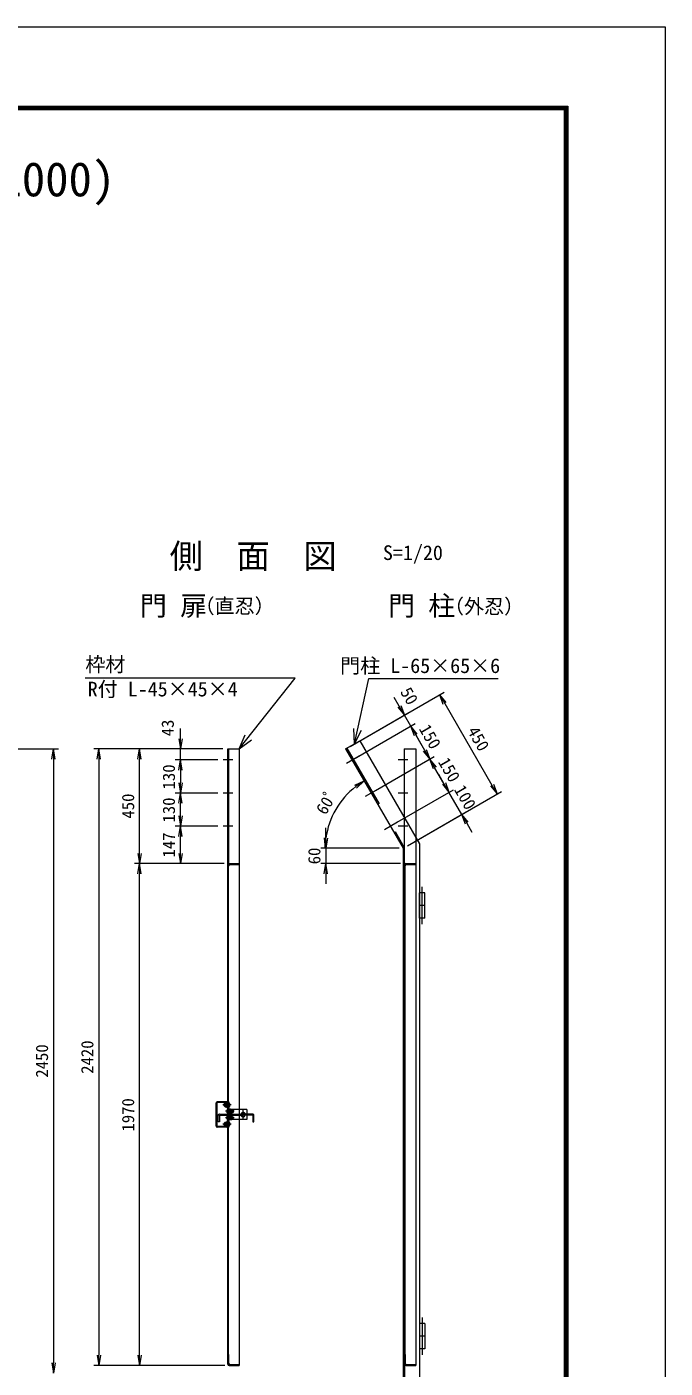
# Model space of a CAD drawing. Units: millimetres, scale not verified. Extents: x -5936 to 5936, y -4198 to 4198.
# Drawn here: x 3432 to 5936, y -1067 to 4198 of the extents above; entities that cross this region are included whole.
import ezdxf
from ezdxf.enums import TextEntityAlignment as Align

# ---------------------------------------------------------------- set-up
doc = ezdxf.new("R2010")
doc.units = ezdxf.units.MM
doc.header["$LTSCALE"] = 30
for name, pattern in [('USER1', [58, 30, -9, 2.5, -5, 2.5, -9]), ('USER2', [12.6, 8.4, -4.2]), ('USER3', [50.5, 30, -9, 2.5, -9])]:
    doc.linetypes.add(name, pattern=pattern)
doc.layers.add('0-0_D-TTL-TXT', color=7, linetype='Continuous')
for name, color, linetype, lineweight in [('0-1_27', 3, 'Continuous', 9), ('0-2_D-STR1', 1, 'Continuous', 9), ('0-3_D-STR-TXT', 7, 'Continuous', 9), ('0-4_30', 7, 'Continuous', 9), ('0-6_0', 7, 'Continuous', 9), ('0-7_22', 7, 'Continuous', 9), ('0-8_D-STR-DIM', 7, 'Continuous', 9), ('0-9_32', 1, 'USER3', 9), ('0-C_1', 7, 'Continuous', 9), ('0-F_D-TTL', 7, 'Continuous', 9)]:
    doc.layers.add(name, color=color, linetype=linetype, lineweight=lineweight)
doc.styles.add('ＭＳ ゴシック', font='')
doc.styles.get('ＭＳ ゴシック').set_extended_font_data('MS Gothic')

# ---------------------------------------------------------------- blocks, each defined once
blk = doc.blocks.new('_OPEN')
at = {"layer": '0-6_0'}
blk.add_line((-30, 5), (0, 0), dxfattribs=at)
blk.add_lwpolyline([(-30, -5), (0, 0), (-30, 0)], dxfattribs=at)
blk = doc.blocks.new('G75')
at = {"layer": '0-C_1'}
for q in [(323833.2, 168824.2), (322057.2, 162911.3), (322967.3, 162711.4)]:
    blk.add_line((322139.2, 161113.2), q, dxfattribs=at)
blk = doc.blocks.new('G93')
at = {"layer": '0-C_1'}
for q in [(125881, 162835.7), (131001.1, 155590), (131732.7, 156166.9)]:
    blk.add_line((132443.4, 154513.2), q, dxfattribs=at)

msp = doc.modelspace()

# ---------------------------------------------------------------- linework, layer by layer
at = {"layer": '0-1_27'}
for p, q in [((4972.5, 698.8), (4972.5, 798.8)), ((4992.5, 798.8), (4972.5, 798.8)), ((4992.5, 698.8), (4992.5, 798.8)), ((4992.5, 748.8), (4972.5, 748.8)), ((4992.5, 698.8), (4972.5, 698.8)), ((4175.08, -117.2), (4175.08, -25.2)), ((4178.08, -117.2), (4178.08, -25.2)), ((4216.08, -21.2), (4179.08, -21.2)), ((4216.08, -24.2), (4179.08, -24.2)), ((4217.08, -25.2), (4217.08, -46.2)), ((4217.08, -46.2), (4220.08, -46.2)), ((4220.08, -21.2), (4224.58, -21.2)), ((4220.08, -25.2), (4220.08, -46.2)), ((4229.08, -51.2), (4224.58, -51.2)), ((4229.08, -69.55), (4229.08, -51.2)), ((4294.58, -51.2), (4236.14, -51.2)), ((4294.58, -51.2), (4294.58, -69.55)), ((4182.58, -99.55), (4182.58, -74.55)), ((4187.58, -69.55), (4273.88, -69.55)), ((4187.58, -74.05), (4273.88, -74.05)), ((4217.08, -117.2), (4217.08, -96.2)), ((4217.08, -117.2), (4217.08, -96.2)), ((4217.08, -96.2), (4220.08, -96.2)), ((4217.08, -96.2), (4220.08, -96.2)), ((4220.08, -66.2), (4229.08, -66.2)), ((4220.08, -76.2), (4229.08, -76.2)), ((4220.08, -117.2), (4220.08, -96.2)), ((4220.08, -117.2), (4220.08, -96.2)), ((4229.08, -91.2), (4224.58, -91.2)), ((4229.08, -91.2), (4229.08, -74.05)), ((4294.58, -91.2), (4236.14, -91.2)), ((4273.88, -69.55), (4273.88, -74.05)), ((4317.88, -69.55), (4286.88, -69.55)), ((4286.88, -69.55), (4286.88, -74.05)), ((4317.88, -74.05), (4286.88, -74.05)), ((4294.58, -74.05), (4294.58, -91.2)), ((4322.88, -99.55), (4322.88, -74.55)), ((4216.08, -118.2), (4179.08, -118.2)), ((4216.08, -121.2), (4179.08, -121.2)), ((4220.08, -121.2), (4224.58, -121.2)), ((4992.5, -891.2), (4972.5, -891.2)), ((4972.5, -891.2), (4972.5, -991.2)), ((4992.5, -891.2), (4992.5, -991.2)), ((4992.5, -941.2), (4972.5, -941.2)), ((4992.5, -991.2), (4972.5, -991.2))]:
    msp.add_line(p, q, dxfattribs=at)
at = {"layer": '0-1_27', "linetype": 'USER3'}
for p, q in [((4982.5, 675.97), (4982.5, 822.41)), ((4233.16, -33.7), (4200.39, -33.7)), ((4172.63, -86.2), (4180.52, -86.2)), ((4302.16, -71.2), (4258.36, -71.2)), ((4280.38, -87.69), (4280.38, -54.71)), ((4233.16, -108.7), (4200.39, -108.7)), ((4982.5, -868.37), (4982.5, -1014.81))]:
    msp.add_line(p, q, dxfattribs=at)
at = {"layer": '0-1_27'}
for points in [[(4187.08, -74.55), (4187.08, -99.55), (4182.58, -99.55)], [(4318.38, -74.55), (4318.38, -99.55), (4322.88, -99.55)]]:
    msp.add_lwpolyline(points, dxfattribs=at)
msp.add_circle((4280.38, -71.2), 6.5, dxfattribs=at)
for centre, radius, start, end in [((4179.08, -25.2), 4, 90, 180), ((4179.08, -25.2), 1, 90, 180), ((4216.08, -25.2), 4, 0.00001, 89.99999), ((4216.08, -25.2), 1, 0.00001, 89.99999), ((4187.58, -74.55), 5, 90, 180.00001), ((4187.58, -74.55), 0.5, 90, 180.00001), ((4280.38, -71.2), 9, 10.54217, 169.45783), ((4280.38, -71.2), 9, 198.48396, 341.51602), ((4317.88, -74.55), 5, 359.99999, 90), ((4317.88, -74.55), 0.5, 359.99999, 90), ((4179.08, -117.2), 4, 179.99999, 270), ((4179.08, -117.2), 1, 179.99999, 270), ((4216.08, -117.2), 1, 270, 359.99998), ((4216.08, -117.2), 4, 270, 359.99998)]:
    msp.add_arc(centre, radius, start, end, dxfattribs=at)
at = {"layer": '0-2_D-STR1'}
for p, q in [((4682.5, 1363.51), (4738.79, 1396.01)), ((4738.79, 1396.01), (4972.5, 991.22)), ((4220.08, 1363.51), (4265.08, 1363.51)), ((4220.08, -1050.57), (4220.08, 1363.51)), ((4223.45, 1363.51), (4223.45, 913.33)), ((4265.08, 1363.51), (4265.08, -1056.2)), ((4682.5, 1363.51), (4907.5, 973.8)), ((4907.5, 973.8), (4907.5, -1386.2)), ((4972.5, 991.22), (4972.5, -1386.2)), ((4220.08, 893.8), (4220.08, 908.8)), ((4220.08, 868.8), (4220.08, 908.18)), ((4223.45, 871.05), (4223.45, 904.8)), ((4223.45, -1013.45), (4223.45, 904.8)), ((4225.7, 913.8), (4265.08, 913.8)), ((4229.08, 910.43), (4262.83, 910.43)), ((4265.08, 913.8), (4265.08, 912.68)), ((4912.5, 893.8), (4912.5, 908.8)), ((4912.5, 868.8), (4912.5, 908.18)), ((4912.5, -1050.57), (4912.5, 898.59)), ((4915.88, 871.05), (4915.88, 904.8)), ((4915.88, -1013.45), (4915.88, 904.8)), ((4918.13, 913.8), (4957.5, 913.8)), ((4921.5, 910.43), (4955.25, 910.43)), ((4957.5, 913.8), (4957.5, 912.68)), ((4957.5, 913.8), (4957.5, -1056.2)), ((4220.08, 868.8), (4221.2, 868.8)), ((4912.5, 868.8), (4913.63, 868.8)), ((4220.08, -21.2), (4220.08, -69.55)), ((4224.58, -21.2), (4224.58, -69.55)), ((4220.08, -74.05), (4220.08, -121.2)), ((4224.58, -74.05), (4224.58, -121.2)), ((4220.08, -1011.2), (4220.08, -1050.57)), ((4220.08, -1011.2), (4220.08, -1050.57)), ((4220.08, -1011.2), (4221.2, -1011.2)), ((4220.08, -1011.2), (4221.2, -1011.2)), ((4220.08, -1036.2), (4220.08, -1051.2)), ((4223.45, -1013.45), (4223.45, -1047.2)), ((4223.45, -1013.45), (4223.45, -1047.2)), ((4229.08, -1052.82), (4262.83, -1052.82)), ((4229.08, -1052.82), (4262.83, -1052.82)), ((4912.5, -1011.2), (4912.5, -1050.57)), ((4912.5, -1011.2), (4912.5, -1050.57)), ((4912.5, -1011.2), (4913.63, -1011.2)), ((4912.5, -1011.2), (4913.63, -1011.2)), ((4912.5, -1036.2), (4912.5, -1050.57)), ((4915.88, -1013.45), (4915.88, -1047.2)), ((4915.88, -1013.45), (4915.88, -1047.2)), ((4921.5, -1052.82), (4955.25, -1052.82)), ((4921.5, -1052.82), (4955.25, -1052.82)), ((4225.7, -1056.2), (4265.08, -1056.2)), ((4225.7, -1056.2), (4265.08, -1056.2)), ((4228.52, -1056.2), (4256.64, -1056.2)), ((4265.08, -1056.2), (4265.08, -1055.07)), ((4265.08, -1056.2), (4265.08, -1055.07)), ((4918.13, -1056.2), (4957.5, -1056.2)), ((4920.94, -1056.2), (4949.06, -1056.2)), ((4957.5, -1056.2), (4957.5, -1055.07)), ((4957.5, -1056.2), (4957.5, -1055.07))]:
    msp.add_line(p, q, dxfattribs=at)
at = {"layer": '0-2_D-STR1', "linetype": 'USER3'}
for p, q in [((4239.44, 1320.21), (4201.39, 1320.21)), ((4925.96, 1320.21), (4887.91, 1320.21)), ((4239.44, 1190.31), (4201.39, 1190.31)), ((4925.96, 1190.31), (4887.91, 1190.31)), ((4239.44, 1060.4), (4201.39, 1060.4)), ((4925.96, 1060.4), (4887.91, 1060.4))]:
    msp.add_line(p, q, dxfattribs=at)
at = {"layer": '0-2_D-STR1', "linetype": 'USER2'}
for p, q in [((4687.7, 1366.51), (4912.5, 977.14)), ((4913.5, -1053.78), (4913.5, -1386.2))]:
    msp.add_line(p, q, dxfattribs=at)
at = {"layer": '0-2_D-STR1', "linetype": 'USER1'}
for p, q in [((4912.5, 1363.51), (4912.5, 913.8)), ((4912.5, 1363.51), (4957.5, 1363.51)), ((4957.5, 1363.51), (4957.5, 913.8)), ((4912.5, 908.18), (4912.5, 977.14))]:
    msp.add_line(p, q, dxfattribs=at)
at = {"layer": '0-2_D-STR1'}
for centre, radius, start, end in [((4225.7, 908.18), 5.62, 90, 180), ((4229.08, 904.8), 5.62, 90, 180), ((4262.83, 912.68), 2.25, 270, 0), ((4918.13, 908.18), 5.62, 90, 180), ((4921.5, 904.8), 5.62, 90, 180), ((4955.25, 912.68), 2.25, 270, 0), ((4221.2, 871.05), 2.25, 270, 0), ((4913.63, 871.05), 2.25, 270, 0), ((4225.7, -1050.57), 5.62, 180, 270), ((4225.7, -1050.57), 5.62, 180, 270), ((4221.2, -1013.45), 2.25, 0, 90), ((4221.2, -1013.45), 2.25, 0, 90), ((4229.08, -1047.2), 5.62, 180, 270), ((4229.08, -1047.2), 5.62, 180, 270), ((4262.83, -1055.07), 2.25, 0, 90), ((4262.83, -1055.07), 2.25, 0, 90), ((4918.13, -1050.57), 5.62, 180, 270), ((4918.13, -1050.57), 5.62, 180, 270), ((4913.63, -1013.45), 2.25, 0, 90), ((4913.63, -1013.45), 2.25, 0, 90), ((4921.5, -1047.2), 5.62, 180, 270), ((4921.5, -1047.2), 5.62, 180, 270), ((4955.25, -1055.07), 2.25, 0, 90), ((4955.25, -1055.07), 2.25, 0, 90)]:
    msp.add_arc(centre, radius, start, end, dxfattribs=at)
at = {"layer": '0-3_D-STR-TXT'}
for p, q in [((4483.82, 1640.93), (3661.21, 1640.93)), ((4773.61, 1640.55), (5281.47, 1640.55))]:
    msp.add_line(p, q, dxfattribs=at)
at = {"layer": '0-4_30'}
for p, q in [((4205.38, -37.7), (4205.38, -29.7)), ((4209.08, -29.7), (4205.38, -29.7)), ((4209.08, -37.7), (4205.38, -37.7)), ((4209.08, -39.58), (4209.08, -27.82)), ((4210.21, -29.7), (4215.48, -29.7)), ((4210.21, -37.7), (4215.48, -37.7)), ((4215.48, -42.1), (4215.48, -25.3)), ((4215.48, -25.3), (4217.08, -25.3)), ((4215.48, -42.1), (4217.08, -42.1)), ((4217.08, -42.1), (4217.08, -25.3)), ((4230.68, -50.3), (4229.08, -50.3)), ((4229.08, -50.3), (4229.08, -67.1)), ((4230.68, -50.3), (4230.68, -67.1)), ((4235.95, -50.86), (4230.68, -50.86)), ((4237.08, -52.82), (4235.95, -50.86)), ((4205.38, -104.7), (4205.38, -112.7)), ((4209.08, -104.7), (4205.38, -104.7)), ((4209.08, -102.82), (4210.21, -100.86)), ((4209.08, -102.82), (4209.08, -114.58)), ((4210.21, -100.86), (4215.48, -100.86)), ((4210.21, -104.7), (4215.48, -104.7)), ((4215.48, -100.3), (4215.48, -117.1)), ((4215.48, -100.3), (4217.08, -100.3)), ((4217.08, -100.3), (4217.08, -117.1)), ((4230.68, -67.1), (4229.08, -67.1)), ((4230.68, -75.3), (4229.08, -75.3)), ((4229.08, -92.1), (4229.08, -75.3)), ((4230.68, -92.1), (4229.08, -92.1)), ((4235.95, -54.7), (4230.68, -54.7)), ((4235.95, -62.7), (4230.68, -62.7)), ((4235.95, -66.54), (4230.68, -66.54)), ((4230.68, -92.1), (4230.68, -75.3)), ((4235.95, -79.7), (4230.68, -79.7)), ((4235.95, -87.7), (4230.68, -87.7)), ((4237.08, -64.58), (4235.95, -66.54)), ((4237.08, -52.82), (4237.08, -64.58)), ((4237.08, -54.7), (4240.78, -54.7)), ((4237.08, -62.7), (4240.78, -62.7)), ((4237.08, -79.7), (4240.78, -79.7)), ((4237.08, -87.7), (4240.78, -87.7)), ((4240.78, -54.7), (4240.78, -62.7)), ((4240.78, -87.7), (4240.78, -79.7)), ((4209.08, -112.7), (4205.38, -112.7)), ((4209.08, -114.58), (4210.21, -116.54)), ((4210.21, -112.7), (4215.48, -112.7)), ((4210.21, -116.54), (4215.48, -116.54)), ((4215.48, -117.1), (4217.08, -117.1))]:
    msp.add_line(p, q, dxfattribs=at)
for points in [[(4209.08, -27.82), (4210.21, -25.86), (4215.48, -25.86)], [(4209.08, -39.58), (4210.21, -41.54), (4215.48, -41.54)], [(4237.08, -89.58), (4237.08, -77.82), (4235.95, -75.86), (4230.68, -75.86)], [(4237.08, -89.58), (4235.95, -91.54), (4230.68, -91.54)]]:
    msp.add_lwpolyline(points, dxfattribs=at)
for centre, radius, start, end in [((4212.31, -33.7), 8, 150, 210), ((4216.71, -33.7), 7.63, 148.40741, 211.59259), ((4211.04, -27.92), 1.96, 177.032, 245.05701), ((4211.04, -39.48), 1.96, 114.94299, 182.968), ((4224.82, -58.7), 9.41, 120.21596, 239.78404), ((4219.84, -33.7), 9.41, 300.21596, 59.78404), ((4212.31, -108.7), 8, 150, 210), ((4216.71, -108.7), 7.63, 148.40741, 211.59259), ((4211.04, -102.92), 1.96, 177.032, 245.05701), ((4224.82, -83.7), 9.41, 120.21596, 239.78404), ((4219.84, -108.7), 9.41, 300.21596, 59.78404), ((4229.44, -58.7), 7.63, 328.40741, 31.59259), ((4229.44, -83.7), 7.63, 328.40741, 31.59259), ((4235.12, -52.92), 1.96, 294.94299, 2.968), ((4235.12, -64.48), 1.96, 357.032, 65.05701), ((4235.12, -77.92), 1.96, 294.94299, 2.968), ((4235.12, -89.48), 1.96, 357.032, 65.05701), ((4233.85, -58.7), 8, 330, 30), ((4233.85, -83.7), 8, 330, 30), ((4211.04, -114.48), 1.96, 114.94299, 182.968)]:
    msp.add_arc(centre, radius, start, end, dxfattribs=at)
at = {"layer": '0-7_22', "linetype": 'USER3'}
for p, q in [((4244.73, -58.7), (4210.93, -58.7)), ((4244.73, -83.7), (4210.93, -83.7))]:
    msp.add_line(p, q, dxfattribs=at)
at = {"layer": '0-8_D-STR-DIM'}
for p, q in [((4699.82, 1373.51), (5068.8, 1586.54)), ((4892.91, 1531.18), (4872.91, 1565.82)), ((5071.47, 1541.9), (5256.47, 1221.47)), ((4699.82, 1373.51), (4930.23, 1506.54)), ((4937.91, 1453.24), (4912.91, 1496.54)), ((4034.08, 1403.51), (4034.08, 1443.51)), ((4724.82, 1330.21), (4955.23, 1463.24)), ((4724.82, 1330.21), (4955.23, 1463.24)), ((4992.91, 1357.98), (4957.91, 1418.6)), ((4957.91, 1418.6), (4977.91, 1383.96)), ((2642.99, 1363.51), (3556.17, 1363.51)), ((3536.17, 1323.51), (3536.17, -1046.2)), ((4200.08, 1363.79), (3694.08, 1363.79)), ((3714.08, 1323.79), (3714.08, -1016.2)), ((4200.08, 1363.51), (3854.08, 1363.51)), ((3874.08, 953.8), (3874.08, 1323.51)), ((4200.08, 1363.51), (4014.08, 1363.51)), ((4181.39, 1320.21), (4014.08, 1320.21)), ((4181.39, 1320.21), (4014.08, 1320.21)), ((4034.08, 1320.21), (4034.08, 1363.51)), ((4799.82, 1200.31), (5030.23, 1333.33)), ((4799.82, 1200.31), (5030.23, 1333.33)), ((4034.08, 1280.21), (4034.08, 1230.31)), ((4034.08, 1280.21), (4034.08, 1240.21)), ((5067.91, 1228.07), (5032.91, 1288.69)), ((5067.91, 1228.07), (5047.91, 1262.71)), ((4181.39, 1190.31), (4014.08, 1190.31)), ((4181.39, 1190.31), (4014.08, 1190.31)), ((4874.82, 1070.4), (5105.23, 1203.43)), ((4874.82, 1070.4), (5105.23, 1203.43)), ((4924.82, 983.8), (5293.8, 1196.83)), ((5137.91, 1106.83), (5087.91, 1193.43)), ((4034.08, 1100.4), (4034.08, 1150.31)), ((4924.82, 983.8), (5155.23, 1116.83)), ((4181.39, 1060.4), (4014.08, 1060.4)), ((4181.39, 1060.4), (4014.08, 1060.4)), ((4604.66, 1013.8), (4604.66, 1053.8)), ((5157.91, 1072.19), (5177.91, 1037.55)), ((4034.08, 953.8), (4034.08, 1020.4)), ((4887.5, 973.8), (4584.66, 973.8)), ((4891.97, 973.8), (4602.64, 973.8)), ((4604.66, 973.8), (4604.66, 913.8)), ((4205.7, 913.8), (3854.08, 913.8)), ((4205.7, 913.8), (3854.08, 913.8)), ((4205.7, 913.8), (4014.08, 913.8)), ((4898.13, 913.8), (4584.66, 913.8)), ((3874.08, -1016.2), (3874.08, 873.8)), ((4604.66, 873.8), (4604.66, 833.8)), ((4208.52, -1056.2), (3694.08, -1056.2)), ((4208.52, -1056.2), (3854.08, -1056.2))]:
    msp.add_line(p, q, dxfattribs=at)
msp.add_arc((4907.5, 973.8), 304.87, 127.52291, 172.47709, dxfattribs=at)
at = {"layer": '0-9_32'}
for p, q in [((4685.43, 1307.47), (4736.1, 1336.72)), ((4760.43, 1177.56), (4811.1, 1206.82)), ((4835.43, 1047.66), (4886.1, 1076.92))]:
    msp.add_line(p, q, dxfattribs=at)
at = {"layer": '0-F_D-TTL', "color": 2, "lineweight": 18}
msp.add_lwpolyline([(-5936, 4197.6), (5936, 4197.6), (5936, -4197.6), (-5936, -4197.6)], close=True, dxfattribs=at)
at = {"layer": '0-F_D-TTL'}
for points in [[(-5554.4, 3886.67), (5554.4, 3886.67), (5554.4, -3886.67), (-5554.4, -3886.67)], [(-5550.87, 3883.13), (5550.87, 3883.13), (5550.87, -3883.13), (-5550.87, -3883.13)], [(-5547.33, 3879.6), (5547.33, 3879.6), (5547.33, -3879.6), (-5547.33, -3879.6)], [(-5543.8, 3876.07), (5543.8, 3876.07), (5543.8, -3876.07), (-5543.8, -3876.07)], [(-5540.27, 3872.53), (5540.27, 3872.53), (5540.27, -3872.53), (-5540.27, -3872.53)]]:
    msp.add_lwpolyline(points, close=True, dxfattribs=at)

# ---------------------------------------------------------------- block references
at = {"layer": '0-3_D-STR-TXT', "yscale": 0.03333333}
for name, p, xscale in [('G93', (8679.86, -3786.93), -0.03333333), ('G75', (-6020.83, -3986.93), 0.03333333)]:
    msp.add_blockref(name, p, dxfattribs=dict(at, xscale=xscale))
at = {"layer": '0-8_D-STR-DIM', "xscale": 1.333333, "yscale": 1.333333}
for p, rotation in [((5051.47, 1576.54), 120), ((4912.91, 1496.54), 300), ((4937.91, 1453.24), 120), ((4937.91, 1453.24), 120), ((4034.08, 1363.51), 270), ((3536.17, 1363.51), 90), ((3714.08, 1363.79), 90), ((3874.08, 1363.51), 90), ((4034.08, 1320.21), 90), ((4034.08, 1320.21), 90), ((5012.91, 1323.33), 300), ((5012.91, 1323.33), 120), ((4034.08, 1190.31), 270), ((4755.07, 1237.82), 33.76146), ((5087.91, 1193.43), 300), ((5087.91, 1193.43), 300), ((5276.47, 1186.83), 300), ((4034.08, 1190.31), 90), ((5137.91, 1106.83), 120), ((4034.08, 1060.4), 270), ((4034.08, 1060.4), 90), ((4602.64, 973.8), 266.23854), ((4604.66, 973.8), 270), ((3874.08, 913.8), 270), ((4034.08, 913.8), 270), ((3874.08, 913.8), 90), ((4604.66, 913.8), 90), ((3536.17, -1086.2), 270), ((3714.08, -1056.2), 270), ((3874.08, -1056.2), 270)]:
    msp.add_blockref('_OPEN', p, dxfattribs=dict(at, rotation=rotation))

# ---------------------------------------------------------------- texts
at = {"layer": '0-0_D-TTL-TXT', "style": 'ＭＳ ゴシック'}
for s, height, p in [('両開門扉\u30002型\u3000\u3000(H2000×W2000)', 134.6, (936.23, 3491.91)), ('側\u3000面\u3000図', 96.11, (3991.96, 2043.54)), ('S=1/20', 57.62, (4828.8, 2087.72)), ('門 扉', 76.98, (3875.85, 1863.73)), ('（直忍）', 57.62, (4089.67, 1878.52)), ('門 柱', 76.98, (4849.34, 1863.73)), ('（外忍）', 57.62, (5068.25, 1877.27))]:
    msp.add_text(s, height=height, dxfattribs=at).set_placement(p, align=Align.BOTTOM_LEFT)
at = {"layer": '0-3_D-STR-TXT', "style": 'ＭＳ ゴシック'}
for s, p in [('枠材', (3661.21, 1649.29)), ('門柱 L-65×65×6', (4661, 1644.12)), ('R付 L-45×45×4', (3670.51, 1552.36))]:
    msp.add_text(s, height=57.62, dxfattribs=at).set_placement(p, align=Align.BOTTOM_LEFT)
at = {"layer": '0-8_D-STR-DIM', "style": 'ＭＳ ゴシック'}
for s, rotation, p in [('50', 300, (4882.48, 1580.7)), ('43', 90, (4022.71, 1413.09)), ('150', 300, (4955.93, 1435.52)), ('450', 300, (5145.57, 1427.06)), ('150', 300, (5030.93, 1305.62)), ('130', 90, (4027.33, 1204.61)), ('100', 300, (5093.43, 1197.37)), ('450', 90, (3867.33, 1090.16)), ('130', 90, (4027.33, 1074.71)), ('60ﾟ', 60, (4616.95, 1093.78)), ('147', 90, (4027.33, 937.35)), ('60', 90, (4597.91, 910.8)), ('2420', 90, (3707.33, 88.55)), ('2450', 90, (3529.42, 73.41)), ('1970', 90, (3867.33, -138.1))]:
    msp.add_text(s, height=48.17, rotation=rotation, dxfattribs=at).set_placement(p, align=Align.BOTTOM_LEFT)

doc.saveas('drawing.dxf')
